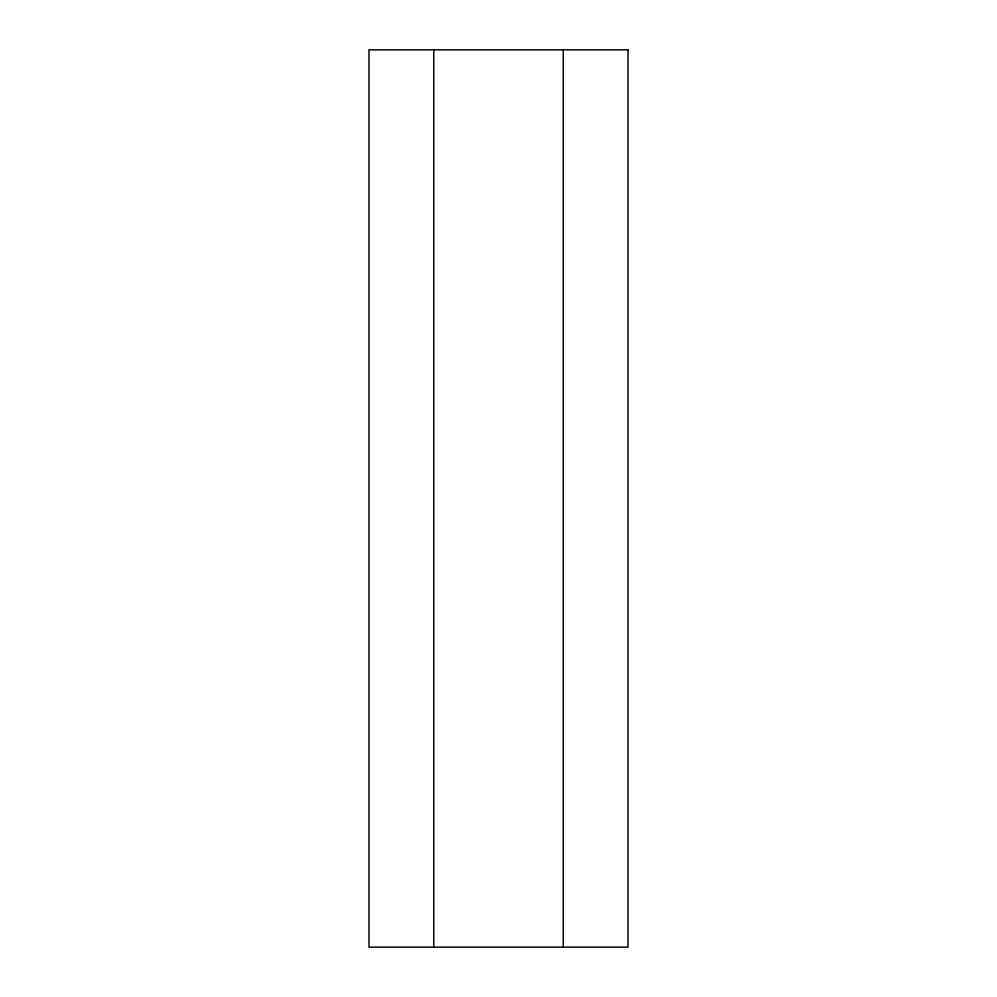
<?xml version="1.0" encoding="UTF-8"?>
<svg xmlns="http://www.w3.org/2000/svg" width="997" height="997" viewBox="0 0 997 997"><rect width="100%" height="100%" fill="white"/><g stroke="black" fill="none" stroke-linecap="round" stroke-linejoin="round"><path stroke-width="1.5" d="M563.255 49.85L563.255 947.15M433.745 49.85L433.745 947.15M628.01 49.85L368.99 49.85L368.99 947.15L628.01 947.15L628.01 49.85"/></g></svg>
